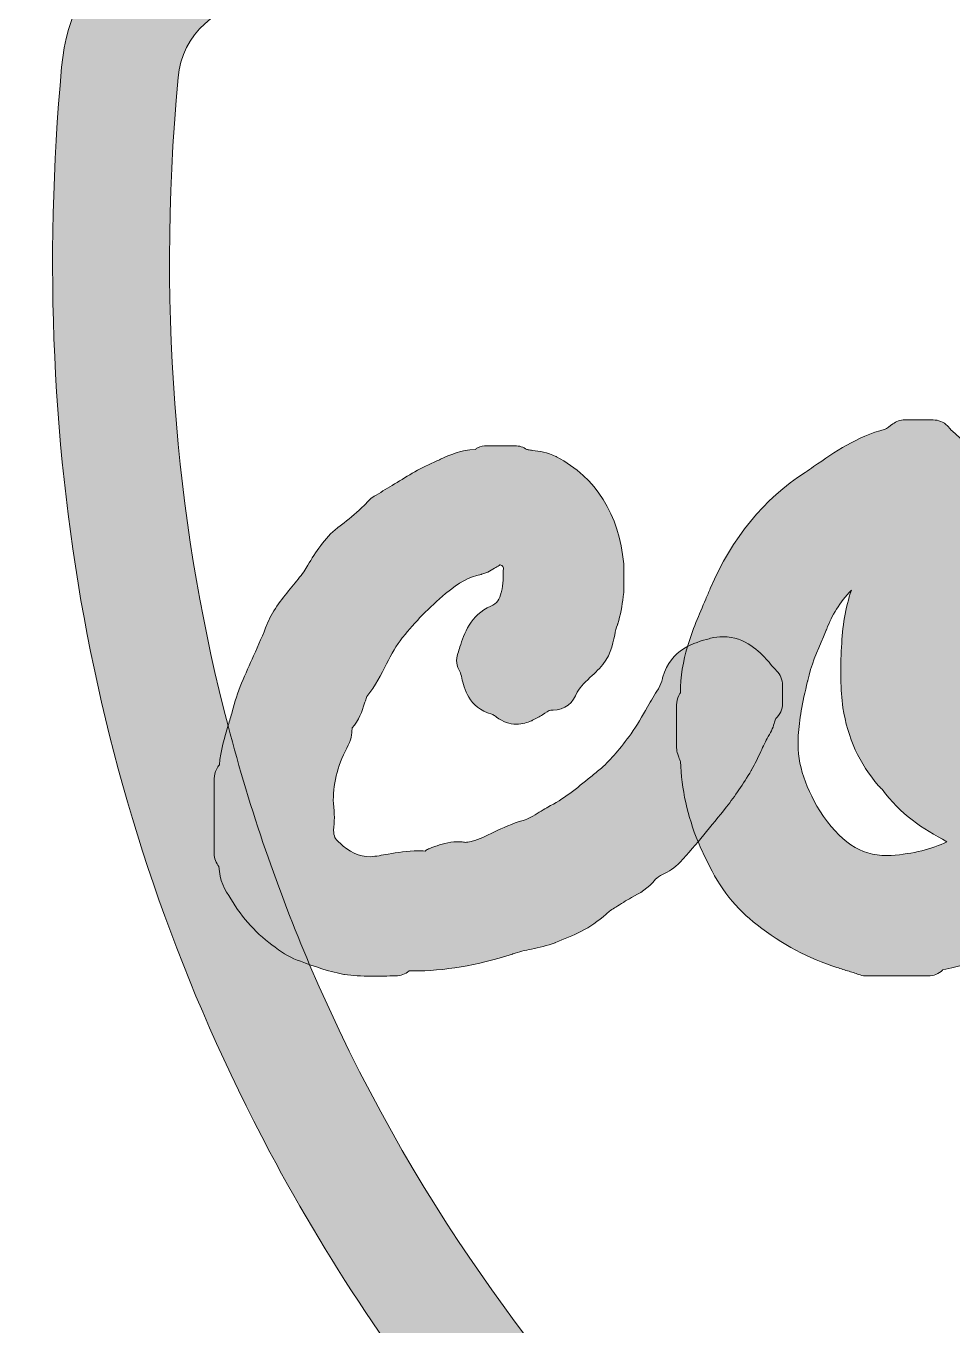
# Model space of a CAD drawing. Extents: x 44 to 1106, y -676 to 31.
# Drawn here: x 434.3 to 513.9, y -246.3 to -134.6 of the extents above; entities that cross this region are included whole.
import ezdxf

# ---------------------------------------------------------------- set-up
doc = ezdxf.new("R2010")
doc.units = 0
doc.header["$MEASUREMENT"] = 0
doc.layers.add('Layer 1', color=7, linetype='Continuous', lineweight=0)

# ---------------------------------------------------------------- blocks, each defined once
blk = doc.blocks.new('Block_3')
at = {"layer": 'Layer 1', "true_color": 0x9c6637, "transparency": 33554687}
h = blk.add_hatch(color=25, dxfattribs=at)
h.dxf.hatch_style = 2
edge = h.paths.add_edge_path()
edge.add_spline(control_points=[(692.61, -151.49), (692.59, -152.72), (692.55, -153.96), (692.5, -155.2), (692.32, -159.66), (691.99, -164.15), (691.53, -168.56), (691.52, -168.61), (691.52, -168.66), (691.51, -168.72), (691.4, -169.78), (691.28, -170.85), (691.14, -171.91), (690.89, -174), (690.61, -176.06), (690.3, -178.09), (689.23, -185.11), (687.79, -192.05), (686.02, -198.7), (686, -198.76), (685.99, -198.8), (685.98, -198.86), (683.78, -207.08), (681.03, -215.01), (677.81, -222.49), (677.39, -223.46), (676.96, -224.43), (676.52, -225.4), (675.44, -227.77), (674.28, -230.14), (673.09, -232.44), (672.94, -232.72), (672.79, -233.01), (672.64, -233.29), (670.3, -237.75), (667.74, -242.07), (665, -246.19), (664.19, -247.41), (663.37, -248.61), (662.53, -249.8), (660.72, -252.34), (658.82, -254.85), (656.87, -257.23), (656.81, -257.31), (656.74, -257.39), (656.68, -257.47), (656.59, -257.58), (656.5, -257.69), (656.4, -257.8), (655.65, -258.72), (654.87, -259.65), (654.07, -260.57), (653.76, -260.92), (653.32, -261.14), (652.85, -261.16), (649.57, -261.34), (646.52, -261.49), (643.52, -261.64), (643.49, -261.64), (643.46, -261.64), (643.43, -261.64), (642.75, -261.64), (642.13, -261.25), (641.85, -260.63), (641.55, -259.98), (641.68, -259.22), (642.18, -258.7), (642.34, -258.53), (642.5, -258.37), (642.65, -258.2), (645.17, -255.54), (647.61, -252.75), (649.89, -249.88), (655.64, -242.68), (660.72, -234.71), (665, -226.19), (667.99, -220.24), (670.63, -213.94), (672.89, -207.37), (672.89, -207.37), (672.89, -207.37), (672.89, -207.37), (674.14, -203.72), (675.28, -199.98), (676.3, -196.18), (677.03, -193.45), (677.7, -190.67), (678.3, -187.86), (679.76, -181.09), (680.87, -174.1), (681.59, -167), (682.77, -155.47), (682.74, -145.66), (682.5, -139.46), (682.34, -135.59), (679.19, -132.55), (675.32, -132.55), (675.32, -132.55), (454.53, -132.55), (454.53, -132.55), (450.79, -132.55), (447.72, -135.34), (447.39, -139.04), (445.48, -160.15), (447.49, -178.69), (451.69, -194.71), (453.62, -202.08), (456.01, -208.92), (458.7, -215.23), (467.42, -235.71), (479.23, -250.6), (488.31, -259.99), (488.47, -260.15), (488.63, -260.32), (488.8, -260.49), (489.29, -261), (489.43, -261.75), (489.14, -262.4), (488.87, -263.04), (488.24, -263.44), (487.55, -263.44), (487.55, -263.44), (487.5, -263.44), (487.5, -263.44), (484.71, -263.35), (481.7, -263.26), (478.29, -263.13), (477.81, -263.12), (477.36, -262.91), (477.05, -262.55), (476.15, -261.55), (475.27, -260.54), (474.41, -259.51), (467.03, -250.81), (460.61, -241.34), (455.28, -231.32), (440.35, -203.26), (434.33, -171.9), (437.39, -138.13), (438.19, -129.23), (445.56, -122.51), (454.53, -122.51), (454.53, -122.51), (675.32, -122.51), (675.32, -122.51), (684.61, -122.51), (692.17, -129.79), (692.53, -139.07), (692.69, -143.12), (692.72, -147.29), (692.61, -151.49)], knot_values=[0, 0, 0, 0, 1, 1, 1, 2, 2, 2, 3, 3, 3, 4, 4, 4, 5, 5, 5, 6, 6, 6, 7, 7, 7, 8, 8, 8, 9, 9, 9, 10, 10, 10, 11, 11, 11, 12, 12, 12, 13, 13, 13, 14, 14, 14, 15, 15, 15, 16, 16, 16, 17, 17, 17, 18, 18, 18, 19, 19, 19, 20, 20, 20, 21, 21, 21, 22, 22, 22, 23, 23, 23, 24, 24, 24, 25, 25, 25, 26, 26, 26, 27, 27, 27, 28, 28, 28, 29, 29, 29, 30, 30, 30, 31, 31, 31, 32, 32, 32, 33, 33, 33, 34, 34, 34, 35, 35, 35, 36, 36, 36, 37, 37, 37, 38, 38, 38, 39, 39, 39, 40, 40, 40, 41, 41, 41, 42, 42, 42, 43, 43, 43, 44, 44, 44, 45, 45, 45, 46, 46, 46, 47, 47, 47, 48, 48, 48, 49, 49, 49, 50, 50, 50, 50], degree=3, periodic=0)
h = blk.add_hatch(color=25, dxfattribs=at)
h.dxf.hatch_style = 2
edge = h.paths.add_edge_path()
edge.add_spline(control_points=[(521.01, -192.1), (520.7, -193.61), (520.42, -195.06), (519.9, -196.37), (519.83, -196.35), (519.76, -196.33), (519.71, -196.31), (519.59, -196.28), (519.48, -196.25), (519.37, -196.21), (517.53, -195.45), (516.1, -194.05), (514.88, -191.81), (514.86, -191.71), (514.83, -191.63), (514.81, -191.56), (514.33, -188.33), (514.86, -185.84), (516.48, -183.72), (516.85, -183.27), (517.25, -182.9), (517.67, -182.62), (517.69, -182.6), (517.7, -182.59), (517.72, -182.58), (517.9, -182.45), (518.06, -182.38), (518.18, -182.38), (518.32, -182.38), (518.53, -182.5), (518.75, -182.72), (518.78, -182.75), (518.82, -182.78), (518.85, -182.82), (520.04, -183.82), (520.64, -184.83), (520.78, -186.1), (520.88, -187.24), (521.19, -188.28), (521.46, -189.2), (521.49, -189.31), (521.52, -189.42), (521.56, -189.54), (521.34, -190.4), (521.17, -191.26), (521.01, -192.1)], knot_values=[0, 0, 0, 0, 1, 1, 1, 2, 2, 2, 3, 3, 3, 4, 4, 4, 5, 5, 5, 6, 6, 6, 7, 7, 7, 8, 8, 8, 9, 9, 9, 10, 10, 10, 11, 11, 11, 12, 12, 12, 13, 13, 13, 14, 14, 14, 15, 15, 15, 15], degree=3, periodic=0)
edge = h.paths.add_edge_path()
edge.add_spline(control_points=[(508.66, -205.85), (508.53, -205.86), (508.41, -205.86), (508.29, -205.86), (506.01, -205.86), (504.24, -204.67), (502.54, -202.03), (501.13, -199.75), (500.52, -197.64), (500.68, -195.54), (500.77, -194.18), (501.01, -192.78), (501.48, -190.89), (501.49, -190.87), (501.49, -190.84), (501.5, -190.81), (501.74, -189.6), (502.3, -188.31), (502.84, -187.07), (502.84, -187.07), (503.08, -186.51), (503.08, -186.51), (503.09, -186.48), (503.11, -186.44), (503.12, -186.42), (503.55, -185.22), (504.24, -184.13), (505.24, -183.07), (504.74, -184.57), (504.46, -186.2), (504.4, -187.95), (504.27, -189.85), (504.31, -191.6), (504.52, -193.16), (504.91, -195.73), (505.93, -197.98), (507.57, -199.86), (507.6, -199.89), (507.63, -199.92), (507.65, -199.94), (507.74, -200.03), (507.83, -200.1), (507.89, -200.16), (509.4, -202.3), (511.41, -203.56), (513.45, -204.67), (512.15, -205.32), (510.58, -205.7), (508.66, -205.85)], knot_values=[0, 0, 0, 0, 1, 1, 1, 2, 2, 2, 3, 3, 3, 4, 4, 4, 5, 5, 5, 6, 6, 6, 7, 7, 7, 8, 8, 8, 9, 9, 9, 10, 10, 10, 11, 11, 11, 12, 12, 12, 13, 13, 13, 14, 14, 14, 15, 15, 15, 16, 16, 16, 16], degree=3, periodic=0)
edge = h.paths.add_edge_path()
edge.add_spline(control_points=[(546.65, -189.75), (546.13, -187.91), (544.69, -186.46), (542.8, -185.85), (542.79, -185.85), (542.78, -185.85), (542.77, -185.85), (542.4, -185.73), (542.02, -185.68), (541.64, -185.68), (540.77, -185.68), (540.03, -185.97), (539.46, -186.29), (539.16, -186.46), (538.91, -186.63), (538.71, -186.77), (538.09, -187.13), (537.55, -187.7), (537.16, -188.46), (536.02, -190.31), (534.33, -191.73), (532.55, -193.22), (532.29, -193.44), (532.03, -193.66), (531.77, -193.88), (531.7, -193.94), (531.62, -193.99), (531.54, -194.04), (531.71, -193.23), (531.74, -192.37), (531.5, -191.43), (531.36, -190.77), (531.44, -190), (531.53, -189.18), (531.54, -189.16), (531.54, -189.13), (531.54, -189.1), (531.76, -185.62), (530.61, -182.62), (529.5, -179.71), (529.5, -179.71), (529.21, -178.97), (529.21, -178.97), (529.16, -178.83), (529.09, -178.69), (529, -178.57), (526.58, -175.2), (523.65, -172.09), (518.6, -172.09), (517.83, -172.09), (517.01, -172.17), (516.17, -172.31), (515.85, -171.17), (514.99, -170.37), (514.43, -169.86), (514.29, -169.74), (514.15, -169.61), (514.02, -169.48), (513.95, -169.41), (513.87, -169.35), (513.79, -169.29), (513.72, -169.2), (513.62, -169.08), (513.49, -168.95), (513.17, -168.62), (512.72, -168.44), (512.26, -168.44), (512.26, -168.44), (509.83, -168.44), (509.83, -168.44), (509.46, -168.44), (509.09, -168.56), (508.79, -168.79), (508.58, -168.95), (508.25, -169.19), (508.13, -169.24), (505.71, -169.87), (503.83, -171.18), (502, -172.45), (501.76, -172.62), (501.51, -172.79), (501.27, -172.96), (497.73, -175.22), (494.99, -178.57), (493.12, -182.92), (492.99, -183.23), (492.86, -183.53), (492.73, -183.84), (492.16, -185.16), (491.58, -186.49), (491.16, -187.91), (490.79, -189.16), (490.55, -190.48), (490.55, -191.89), (490.5, -191.96), (490.46, -192.04), (490.42, -192.12), (490.3, -192.36), (490.23, -192.63), (490.23, -192.9), (490.23, -192.9), (490.23, -196.6), (490.23, -196.6), (490.23, -196.79), (490.27, -196.97), (490.32, -197.15), (490.36, -197.26), (490.41, -197.38), (490.46, -197.51), (490.49, -197.59), (490.53, -197.7), (490.56, -197.77), (490.65, -200.16), (491.16, -202.47), (492.07, -204.68), (492.3, -205.24), (492.56, -205.8), (492.85, -206.35), (493.93, -208.65), (495.34, -210.44), (497.14, -211.81), (499.27, -213.47), (501.59, -214.71), (504, -215.47), (504.33, -215.59), (504.69, -215.69), (505.04, -215.8), (505.37, -215.9), (505.7, -216.01), (506.01, -216.11), (506.18, -216.17), (506.37, -216.2), (506.56, -216.2), (506.56, -216.2), (511.84, -216.2), (511.84, -216.2), (512.3, -216.2), (512.74, -216.01), (513.07, -215.69), (513.08, -215.68), (513.09, -215.67), (513.09, -215.66), (517.36, -214.91), (521.21, -212.66), (524.54, -208.97), (524.57, -208.94), (524.59, -208.91), (524.61, -208.88), (524.66, -208.85), (524.75, -208.78), (524.82, -208.73), (525.16, -208.5), (525.66, -208.14), (525.97, -207.52), (526, -207.46), (526.03, -207.4), (526.05, -207.34), (526.08, -207.24), (526.12, -207.18), (526.14, -207.14), (526.21, -207.12), (526.36, -207.11), (526.63, -207.11), (528.12, -207.11), (529.46, -206.52), (530.65, -206), (530.86, -205.9), (531.08, -205.81), (531.29, -205.72), (532.68, -205.21), (534.02, -204.59), (535.26, -203.98), (535.93, -203.65), (536.57, -203.32), (537.17, -203), (537.22, -202.97), (537.27, -202.94), (537.32, -202.91), (537.98, -202.47), (538.55, -201.95), (539.1, -201.44), (539.47, -201.1), (539.82, -200.78), (540.17, -200.51), (540.23, -200.46), (540.28, -200.41), (540.34, -200.36), (542.16, -198.54), (543.88, -196.82), (545.52, -194.74), (546.73, -193.31), (547.15, -191.49), (546.65, -189.75)], knot_values=[0, 0, 0, 0, 1, 1, 1, 2, 2, 2, 3, 3, 3, 4, 4, 4, 5, 5, 5, 6, 6, 6, 7, 7, 7, 8, 8, 8, 9, 9, 9, 10, 10, 10, 11, 11, 11, 12, 12, 12, 13, 13, 13, 14, 14, 14, 15, 15, 15, 16, 16, 16, 17, 17, 17, 18, 18, 18, 19, 19, 19, 20, 20, 20, 21, 21, 21, 22, 22, 22, 23, 23, 23, 24, 24, 24, 25, 25, 25, 26, 26, 26, 27, 27, 27, 28, 28, 28, 29, 29, 29, 30, 30, 30, 31, 31, 31, 32, 32, 32, 33, 33, 33, 34, 34, 34, 35, 35, 35, 36, 36, 36, 37, 37, 37, 38, 38, 38, 39, 39, 39, 40, 40, 40, 41, 41, 41, 42, 42, 42, 43, 43, 43, 44, 44, 44, 45, 45, 45, 46, 46, 46, 47, 47, 47, 48, 48, 48, 49, 49, 49, 50, 50, 50, 51, 51, 51, 52, 52, 52, 53, 53, 53, 54, 54, 54, 55, 55, 55, 56, 56, 56, 57, 57, 57, 58, 58, 58, 59, 59, 59, 60, 60, 60, 61, 61, 61, 62, 62, 62, 63, 63, 63, 64, 64, 64, 64], degree=3, periodic=0)
h = blk.add_hatch(color=25, dxfattribs=at)
h.dxf.hatch_style = 2
edge = h.paths.add_edge_path()
edge.add_spline(control_points=[(464.03, -216.22), (463.1, -216.22), (462.39, -216.18), (461.7, -216.07), (461.69, -216.07), (461.67, -216.07), (461.65, -216.06), (460.35, -215.83), (459.11, -215.38), (457.9, -214.94), (457.14, -214.68), (456.46, -214.3), (455.75, -213.74), (454.21, -212.66), (452.89, -211.23), (451.94, -209.58), (451.41, -208.83), (450.94, -207.97), (450.91, -206.8), (450.66, -206.5), (450.5, -206.11), (450.5, -205.69), (450.5, -205.69), (450.5, -199.24), (450.5, -199.24), (450.5, -198.97), (450.57, -198.7), (450.69, -198.46), (450.77, -198.3), (450.86, -198.17), (450.95, -198.06), (451.04, -196.82), (451.38, -195.73), (451.7, -194.66), (451.83, -194.26), (451.94, -193.89), (452.04, -193.51), (452.46, -191.82), (453.19, -190.23), (453.88, -188.69), (454.29, -187.79), (454.71, -186.87), (455.05, -185.95), (455.06, -185.92), (455.07, -185.9), (455.08, -185.88), (455.59, -184.7), (456.39, -183.72), (457.17, -182.78), (457.54, -182.33), (457.9, -181.9), (458.19, -181.48), (458.31, -181.29), (458.42, -181.11), (458.54, -180.92), (459.21, -179.83), (459.98, -178.59), (461.09, -177.7), (461.13, -177.67), (461.17, -177.64), (461.21, -177.61), (461.83, -177.2), (462.37, -176.71), (462.94, -176.19), (463.13, -176.02), (463.32, -175.86), (463.51, -175.69), (463.53, -175.66), (463.55, -175.64), (463.56, -175.62), (463.72, -175.43), (463.98, -175.12), (464.41, -174.89), (464.94, -174.59), (465.45, -174.27), (465.99, -173.94), (467.13, -173.24), (468.31, -172.51), (469.63, -171.96), (469.73, -171.92), (469.84, -171.87), (469.95, -171.82), (470.74, -171.45), (471.72, -171.01), (472.91, -170.97), (472.98, -170.93), (473.05, -170.88), (473.13, -170.84), (473.37, -170.72), (473.64, -170.66), (473.91, -170.66), (473.91, -170.66), (476.34, -170.66), (476.34, -170.66), (476.71, -170.66), (477.06, -170.78), (477.35, -170.99), (477.39, -170.99), (477.43, -170.99), (477.47, -171), (477.6, -171.02), (477.74, -171.04), (477.87, -171.06), (478.43, -171.13), (479.12, -171.21), (479.86, -171.58), (479.88, -171.59), (479.89, -171.6), (479.9, -171.6), (483.33, -173.43), (485.28, -176.53), (485.68, -180.8), (485.68, -180.85), (485.68, -180.91), (485.68, -180.96), (485.68, -180.96), (485.68, -183.18), (485.68, -183.18), (485.68, -183.26), (485.68, -183.34), (485.67, -183.42), (485.67, -183.42), (485.64, -183.64), (485.64, -183.64), (485.53, -184.38), (485.41, -185.22), (485.17, -185.95), (485.16, -185.98), (485.15, -186.01), (485.14, -186.04), (485.04, -186.28), (484.98, -186.59), (484.91, -186.93), (484.74, -187.75), (484.5, -188.89), (483.59, -189.8), (483.39, -190), (483.19, -190.19), (482.98, -190.39), (482.44, -190.89), (481.97, -191.34), (481.68, -191.82), (481.41, -192.71), (480.57, -193.37), (479.61, -193.37), (479.55, -193.37), (479.48, -193.37), (479.42, -193.36), (479.3, -193.37), (478.94, -193.6), (478.7, -193.76), (478.45, -193.91), (478.17, -194.09), (477.85, -194.24), (477.81, -194.27), (477.77, -194.29), (477.72, -194.3), (477.43, -194.42), (476.98, -194.58), (476.46, -194.58), (475.86, -194.58), (475.3, -194.38), (474.76, -193.97), (474.71, -193.94), (474.67, -193.9), (474.62, -193.85), (474.57, -193.82), (474.45, -193.76), (474.34, -193.72), (472.35, -193.15), (471.96, -191.45), (471.77, -190.62), (471.73, -190.43), (471.66, -190.14), (471.61, -190.06), (471.3, -189.6), (471.24, -189.02), (471.43, -188.5), (471.49, -188.32), (471.55, -188.13), (471.61, -187.94), (471.97, -186.85), (472.5, -185.19), (474.26, -184.44), (474.8, -184.19), (475.04, -183.88), (475.16, -183.26), (475.17, -183.23), (475.17, -183.21), (475.18, -183.18), (475.33, -182.57), (475.34, -181.88), (475.34, -181.16), (475.3, -180.96), (475.12, -180.9), (475.06, -180.9), (475.05, -180.9), (475.05, -180.9), (475.05, -180.9), (474.95, -180.94), (474.82, -181.03), (474.7, -181.11), (474.38, -181.31), (473.99, -181.57), (473.48, -181.7), (473.46, -181.7), (473.44, -181.7), (473.43, -181.71), (472.42, -181.92), (471.53, -182.4), (470.36, -183.36), (468.99, -184.52), (467.73, -185.82), (466.71, -187.11), (466.7, -187.13), (466.68, -187.15), (466.66, -187.17), (466.14, -187.77), (465.74, -188.56), (465.31, -189.4), (464.85, -190.29), (464.34, -191.29), (463.6, -192.19), (463.58, -192.31), (463.54, -192.44), (463.49, -192.57), (463.46, -192.64), (463.44, -192.7), (463.42, -192.78), (463.2, -193.45), (462.94, -194.28), (462.35, -194.88), (462.35, -194.91), (462.35, -194.95), (462.34, -194.98), (462.32, -195.36), (462.28, -195.99), (461.89, -196.62), (461.07, -198.19), (460.67, -199.84), (460.74, -201.4), (460.85, -202.23), (460.85, -202.96), (460.75, -203.69), (460.77, -204.22), (460.91, -204.44), (461.19, -204.68), (461.23, -204.71), (461.26, -204.74), (461.29, -204.77), (462.08, -205.57), (462.92, -205.94), (463.92, -205.96), (464.41, -205.92), (464.91, -205.83), (465.45, -205.74), (466.25, -205.59), (467.08, -205.45), (468.01, -205.45), (468.21, -205.45), (468.41, -205.45), (468.61, -205.47), (468.7, -205.41), (468.79, -205.35), (468.9, -205.29), (468.98, -205.26), (469.05, -205.23), (469.13, -205.2), (469.23, -205.17), (469.34, -205.13), (469.44, -205.09), (469.96, -204.9), (470.6, -204.67), (471.39, -204.67), (471.57, -204.67), (471.75, -204.68), (471.93, -204.71), (471.98, -204.71), (472.03, -204.72), (472.07, -204.73), (472.17, -204.73), (472.38, -204.68), (472.57, -204.65), (472.57, -204.65), (472.66, -204.63), (472.66, -204.63), (473.28, -204.46), (473.88, -204.16), (474.53, -203.86), (475.3, -203.48), (476.1, -203.1), (477.05, -202.84), (477.44, -202.75), (477.96, -202.42), (478.42, -202.14), (478.64, -202), (478.86, -201.86), (479.07, -201.75), (479.09, -201.73), (479.12, -201.72), (479.15, -201.7), (480.5, -201.03), (481.64, -200.09), (482.85, -199.09), (483.15, -198.84), (483.46, -198.59), (483.77, -198.34), (484.58, -197.61), (485.41, -196.64), (486.32, -195.39), (486.81, -194.67), (487.26, -193.9), (487.73, -193.08), (488.03, -192.57), (488.34, -192.05), (488.66, -191.53), (488.82, -191.2), (488.95, -190.94), (489, -190.66), (489.01, -190.61), (489.02, -190.57), (489.04, -190.52), (489.72, -188.13), (491.79, -187.56), (493.03, -187.23), (493.03, -187.23), (493.13, -187.2), (493.14, -187.2), (493.5, -187.11), (493.86, -187.06), (494.21, -187.06), (496.16, -187.06), (497.44, -188.45), (497.89, -188.96), (498.09, -189.16), (498.26, -189.36), (498.42, -189.55), (498.56, -189.71), (498.7, -189.87), (498.81, -189.98), (499.13, -190.31), (499.32, -190.75), (499.32, -191.21), (499.32, -191.21), (499.32, -192.79), (499.32, -192.79), (499.32, -193.29), (499.11, -193.76), (498.74, -194.09), (498.72, -194.15), (498.68, -194.29), (498.65, -194.39), (498.54, -194.73), (498.41, -195.19), (498.09, -195.64), (497.88, -196.04), (497.67, -196.47), (497.46, -196.92), (497.21, -197.44), (496.96, -197.98), (496.67, -198.5), (496.66, -198.52), (496.65, -198.53), (496.64, -198.55), (495.93, -199.74), (495.25, -200.73), (494.51, -201.68), (494.51, -201.69), (494.5, -201.7), (494.49, -201.71), (493.23, -203.28), (491.93, -204.9), (490.53, -206.42), (490.07, -206.95), (489.51, -207.24), (489.06, -207.47), (488.77, -207.62), (488.51, -207.75), (488.41, -207.89), (487.83, -208.68), (487.02, -209.11), (486.36, -209.46), (486.11, -209.6), (485.86, -209.73), (485.7, -209.85), (485.68, -209.86), (485.67, -209.87), (485.65, -209.88), (485.44, -210.02), (485.22, -210.16), (485.01, -210.28), (484.7, -210.48), (484.37, -210.68), (484.22, -210.83), (484.2, -210.85), (484.18, -210.87), (484.16, -210.88), (482.8, -212.13), (481.33, -212.75), (479.81, -213.33), (479.8, -213.34), (479.79, -213.34), (479.78, -213.34), (479.09, -213.6), (478.42, -213.74), (477.76, -213.89), (477.2, -214.01), (476.66, -214.12), (476.19, -214.3), (476.17, -214.3), (476.15, -214.31), (476.13, -214.32), (473.06, -215.3), (470.26, -215.77), (467.57, -215.77), (467.46, -215.77), (467.35, -215.77), (467.24, -215.76), (466.92, -216.04), (466.52, -216.2), (466.09, -216.2), (465.75, -216.2), (465.42, -216.2), (465.09, -216.21), (464.73, -216.22), (464.38, -216.22), (464.03, -216.22)], knot_values=[0, 0, 0, 0, 1, 1, 1, 2, 2, 2, 3, 3, 3, 4, 4, 4, 5, 5, 5, 6, 6, 6, 7, 7, 7, 8, 8, 8, 9, 9, 9, 10, 10, 10, 11, 11, 11, 12, 12, 12, 13, 13, 13, 14, 14, 14, 15, 15, 15, 16, 16, 16, 17, 17, 17, 18, 18, 18, 19, 19, 19, 20, 20, 20, 21, 21, 21, 22, 22, 22, 23, 23, 23, 24, 24, 24, 25, 25, 25, 26, 26, 26, 27, 27, 27, 28, 28, 28, 29, 29, 29, 30, 30, 30, 31, 31, 31, 32, 32, 32, 33, 33, 33, 34, 34, 34, 35, 35, 35, 36, 36, 36, 37, 37, 37, 38, 38, 38, 39, 39, 39, 40, 40, 40, 41, 41, 41, 42, 42, 42, 43, 43, 43, 44, 44, 44, 45, 45, 45, 46, 46, 46, 47, 47, 47, 48, 48, 48, 49, 49, 49, 50, 50, 50, 51, 51, 51, 52, 52, 52, 53, 53, 53, 54, 54, 54, 55, 55, 55, 56, 56, 56, 57, 57, 57, 58, 58, 58, 59, 59, 59, 60, 60, 60, 61, 61, 61, 62, 62, 62, 63, 63, 63, 64, 64, 64, 65, 65, 65, 66, 66, 66, 67, 67, 67, 68, 68, 68, 69, 69, 69, 70, 70, 70, 71, 71, 71, 72, 72, 72, 73, 73, 73, 74, 74, 74, 75, 75, 75, 76, 76, 76, 77, 77, 77, 78, 78, 78, 79, 79, 79, 80, 80, 80, 81, 81, 81, 82, 82, 82, 83, 83, 83, 84, 84, 84, 85, 85, 85, 86, 86, 86, 87, 87, 87, 88, 88, 88, 89, 89, 89, 90, 90, 90, 91, 91, 91, 92, 92, 92, 93, 93, 93, 94, 94, 94, 95, 95, 95, 96, 96, 96, 97, 97, 97, 98, 98, 98, 99, 99, 99, 100, 100, 100, 101, 101, 101, 102, 102, 102, 103, 103, 103, 104, 104, 104, 105, 105, 105, 106, 106, 106, 107, 107, 107, 108, 108, 108, 109, 109, 109, 110, 110, 110, 111, 111, 111, 112, 112, 112, 113, 113, 113, 114, 114, 114, 115, 115, 115, 116, 116, 116, 117, 117, 117, 118, 118, 118, 119, 119, 119, 120, 120, 120, 121, 121, 121, 122, 122, 122, 123, 123, 123, 124, 124, 124, 125, 125, 125, 126, 126, 126, 127, 127, 127, 128, 128, 128, 129, 129, 129, 130, 130, 130, 131, 131, 131, 132, 132, 132, 133, 133, 133, 134, 134, 134, 135, 135, 135, 136, 136, 136, 137, 137, 137, 138, 138, 138, 139, 139, 139, 140, 140, 140, 141, 141, 141, 142, 142, 142, 142], degree=3, periodic=0)
at = {"layer": 'Layer 1'}
for points, knots in [([(692.61, -151.49), (692.59, -152.72), (692.55, -153.96), (692.5, -155.2), (692.32, -159.66), (691.99, -164.15), (691.53, -168.56), (691.52, -168.61), (691.52, -168.66), (691.51, -168.72), (691.4, -169.78), (691.28, -170.85), (691.14, -171.91), (690.89, -174), (690.61, -176.06), (690.3, -178.09), (689.23, -185.11), (687.79, -192.05), (686.02, -198.7), (686, -198.76), (685.99, -198.8), (685.98, -198.86), (683.78, -207.08), (681.03, -215.01), (677.81, -222.49), (677.39, -223.46), (676.96, -224.43), (676.52, -225.4), (675.44, -227.77), (674.28, -230.14), (673.09, -232.44), (672.94, -232.72), (672.79, -233.01), (672.64, -233.29), (670.3, -237.75), (667.74, -242.07), (665, -246.19), (664.19, -247.41), (663.37, -248.61), (662.53, -249.8), (660.72, -252.34), (658.82, -254.85), (656.87, -257.23), (656.81, -257.31), (656.74, -257.39), (656.68, -257.47), (656.59, -257.58), (656.5, -257.69), (656.4, -257.8), (655.65, -258.72), (654.87, -259.65), (654.07, -260.57), (653.76, -260.92), (653.32, -261.14), (652.85, -261.16), (649.57, -261.34), (646.52, -261.49), (643.52, -261.64), (643.49, -261.64), (643.46, -261.64), (643.43, -261.64), (642.75, -261.64), (642.13, -261.25), (641.85, -260.63), (641.55, -259.98), (641.68, -259.22), (642.18, -258.7), (642.34, -258.53), (642.5, -258.37), (642.65, -258.2), (645.17, -255.54), (647.61, -252.75), (649.89, -249.88), (655.64, -242.68), (660.72, -234.71), (665, -226.19), (667.99, -220.24), (670.63, -213.94), (672.89, -207.37), (672.89, -207.37), (672.89, -207.37), (672.89, -207.37), (674.14, -203.72), (675.28, -199.98), (676.3, -196.18), (677.03, -193.45), (677.7, -190.67), (678.3, -187.86), (679.76, -181.09), (680.87, -174.1), (681.59, -167), (682.77, -155.47), (682.74, -145.66), (682.5, -139.46), (682.34, -135.59), (679.19, -132.55), (675.32, -132.55), (675.32, -132.55), (454.53, -132.55), (454.53, -132.55), (450.79, -132.55), (447.72, -135.34), (447.39, -139.04), (445.48, -160.15), (447.49, -178.69), (451.69, -194.71), (453.62, -202.08), (456.01, -208.92), (458.7, -215.23), (467.42, -235.71), (479.23, -250.6), (488.31, -259.99), (488.47, -260.15), (488.63, -260.32), (488.8, -260.49), (489.29, -261), (489.43, -261.75), (489.14, -262.4), (488.87, -263.04), (488.24, -263.44), (487.55, -263.44), (487.55, -263.44), (487.5, -263.44), (487.5, -263.44), (484.71, -263.35), (481.7, -263.26), (478.29, -263.13), (477.81, -263.12), (477.36, -262.91), (477.05, -262.55), (476.15, -261.55), (475.27, -260.54), (474.41, -259.51), (467.03, -250.81), (460.61, -241.34), (455.28, -231.32), (440.35, -203.26), (434.33, -171.9), (437.39, -138.13), (438.19, -129.23), (445.56, -122.51), (454.53, -122.51), (454.53, -122.51), (675.32, -122.51), (675.32, -122.51), (684.61, -122.51), (692.17, -129.79), (692.53, -139.07), (692.69, -143.12), (692.72, -147.29), (692.61, -151.49)], [0, 0, 0, 0, 1, 1, 1, 2, 2, 2, 3, 3, 3, 4, 4, 4, 5, 5, 5, 6, 6, 6, 7, 7, 7, 8, 8, 8, 9, 9, 9, 10, 10, 10, 11, 11, 11, 12, 12, 12, 13, 13, 13, 14, 14, 14, 15, 15, 15, 16, 16, 16, 17, 17, 17, 18, 18, 18, 19, 19, 19, 20, 20, 20, 21, 21, 21, 22, 22, 22, 23, 23, 23, 24, 24, 24, 25, 25, 25, 26, 26, 26, 27, 27, 27, 28, 28, 28, 29, 29, 29, 30, 30, 30, 31, 31, 31, 32, 32, 32, 33, 33, 33, 34, 34, 34, 35, 35, 35, 36, 36, 36, 37, 37, 37, 38, 38, 38, 39, 39, 39, 40, 40, 40, 41, 41, 41, 42, 42, 42, 43, 43, 43, 44, 44, 44, 45, 45, 45, 46, 46, 46, 47, 47, 47, 48, 48, 48, 49, 49, 49, 50, 50, 50, 50]), ([(546.65, -189.75), (546.13, -187.91), (544.69, -186.46), (542.8, -185.85), (542.79, -185.85), (542.78, -185.85), (542.77, -185.85), (542.4, -185.73), (542.02, -185.68), (541.64, -185.68), (540.77, -185.68), (540.03, -185.97), (539.46, -186.29), (539.16, -186.46), (538.91, -186.63), (538.71, -186.77), (538.09, -187.13), (537.55, -187.7), (537.16, -188.46), (536.02, -190.31), (534.33, -191.73), (532.55, -193.22), (532.29, -193.44), (532.03, -193.66), (531.77, -193.88), (531.7, -193.94), (531.62, -193.99), (531.54, -194.04), (531.71, -193.23), (531.74, -192.37), (531.5, -191.43), (531.36, -190.77), (531.44, -190), (531.53, -189.18), (531.54, -189.16), (531.54, -189.13), (531.54, -189.1), (531.76, -185.62), (530.61, -182.62), (529.5, -179.71), (529.5, -179.71), (529.21, -178.97), (529.21, -178.97), (529.16, -178.83), (529.09, -178.69), (529, -178.57), (526.58, -175.2), (523.65, -172.09), (518.6, -172.09), (517.83, -172.09), (517.01, -172.17), (516.17, -172.31), (515.85, -171.17), (514.99, -170.37), (514.43, -169.86), (514.29, -169.74), (514.15, -169.61), (514.02, -169.48), (513.95, -169.41), (513.87, -169.35), (513.79, -169.29), (513.72, -169.2), (513.62, -169.08), (513.49, -168.95), (513.17, -168.62), (512.72, -168.44), (512.26, -168.44), (512.26, -168.44), (509.83, -168.44), (509.83, -168.44), (509.46, -168.44), (509.09, -168.56), (508.79, -168.79), (508.58, -168.95), (508.25, -169.19), (508.13, -169.24), (505.71, -169.87), (503.83, -171.18), (502, -172.45), (501.76, -172.62), (501.51, -172.79), (501.27, -172.96), (497.73, -175.22), (494.99, -178.57), (493.12, -182.92), (492.99, -183.23), (492.86, -183.53), (492.73, -183.84), (492.16, -185.16), (491.58, -186.49), (491.16, -187.91), (490.79, -189.16), (490.55, -190.48), (490.55, -191.89), (490.5, -191.96), (490.46, -192.04), (490.42, -192.12), (490.3, -192.36), (490.23, -192.63), (490.23, -192.9), (490.23, -192.9), (490.23, -196.6), (490.23, -196.6), (490.23, -196.79), (490.27, -196.97), (490.32, -197.15), (490.36, -197.26), (490.41, -197.38), (490.46, -197.51), (490.49, -197.59), (490.53, -197.7), (490.56, -197.77), (490.65, -200.16), (491.16, -202.47), (492.07, -204.68), (492.3, -205.24), (492.56, -205.8), (492.85, -206.35), (493.93, -208.65), (495.34, -210.44), (497.14, -211.81), (499.27, -213.47), (501.59, -214.71), (504, -215.47), (504.33, -215.59), (504.69, -215.69), (505.04, -215.8), (505.37, -215.9), (505.7, -216.01), (506.01, -216.11), (506.18, -216.17), (506.37, -216.2), (506.56, -216.2), (506.56, -216.2), (511.84, -216.2), (511.84, -216.2), (512.3, -216.2), (512.74, -216.01), (513.07, -215.69), (513.08, -215.68), (513.09, -215.67), (513.09, -215.66), (517.36, -214.91), (521.21, -212.66), (524.54, -208.97), (524.57, -208.94), (524.59, -208.91), (524.61, -208.88), (524.66, -208.85), (524.75, -208.78), (524.82, -208.73), (525.16, -208.5), (525.66, -208.14), (525.97, -207.52), (526, -207.46), (526.03, -207.4), (526.05, -207.34), (526.08, -207.24), (526.12, -207.18), (526.14, -207.14), (526.21, -207.12), (526.36, -207.11), (526.63, -207.11), (528.12, -207.11), (529.46, -206.52), (530.65, -206), (530.86, -205.9), (531.08, -205.81), (531.29, -205.72), (532.68, -205.21), (534.02, -204.59), (535.26, -203.98), (535.93, -203.65), (536.57, -203.32), (537.17, -203), (537.22, -202.97), (537.27, -202.94), (537.32, -202.91), (537.98, -202.47), (538.55, -201.95), (539.1, -201.44), (539.47, -201.1), (539.82, -200.78), (540.17, -200.51), (540.23, -200.46), (540.28, -200.41), (540.34, -200.36), (542.16, -198.54), (543.88, -196.82), (545.52, -194.74), (546.73, -193.31), (547.15, -191.49), (546.65, -189.75)], [0, 0, 0, 0, 1, 1, 1, 2, 2, 2, 3, 3, 3, 4, 4, 4, 5, 5, 5, 6, 6, 6, 7, 7, 7, 8, 8, 8, 9, 9, 9, 10, 10, 10, 11, 11, 11, 12, 12, 12, 13, 13, 13, 14, 14, 14, 15, 15, 15, 16, 16, 16, 17, 17, 17, 18, 18, 18, 19, 19, 19, 20, 20, 20, 21, 21, 21, 22, 22, 22, 23, 23, 23, 24, 24, 24, 25, 25, 25, 26, 26, 26, 27, 27, 27, 28, 28, 28, 29, 29, 29, 30, 30, 30, 31, 31, 31, 32, 32, 32, 33, 33, 33, 34, 34, 34, 35, 35, 35, 36, 36, 36, 37, 37, 37, 38, 38, 38, 39, 39, 39, 40, 40, 40, 41, 41, 41, 42, 42, 42, 43, 43, 43, 44, 44, 44, 45, 45, 45, 46, 46, 46, 47, 47, 47, 48, 48, 48, 49, 49, 49, 50, 50, 50, 51, 51, 51, 52, 52, 52, 53, 53, 53, 54, 54, 54, 55, 55, 55, 56, 56, 56, 57, 57, 57, 58, 58, 58, 59, 59, 59, 60, 60, 60, 61, 61, 61, 62, 62, 62, 63, 63, 63, 64, 64, 64, 64]), ([(464.03, -216.22), (463.1, -216.22), (462.39, -216.18), (461.7, -216.07), (461.69, -216.07), (461.67, -216.07), (461.65, -216.06), (460.35, -215.83), (459.11, -215.38), (457.9, -214.94), (457.14, -214.68), (456.46, -214.3), (455.75, -213.74), (454.21, -212.66), (452.89, -211.23), (451.94, -209.58), (451.41, -208.83), (450.94, -207.97), (450.91, -206.8), (450.66, -206.5), (450.5, -206.11), (450.5, -205.69), (450.5, -205.69), (450.5, -199.24), (450.5, -199.24), (450.5, -198.97), (450.57, -198.7), (450.69, -198.46), (450.77, -198.3), (450.86, -198.17), (450.95, -198.06), (451.04, -196.82), (451.38, -195.73), (451.7, -194.66), (451.83, -194.26), (451.94, -193.89), (452.04, -193.51), (452.46, -191.82), (453.19, -190.23), (453.88, -188.69), (454.29, -187.79), (454.71, -186.87), (455.05, -185.95), (455.06, -185.92), (455.07, -185.9), (455.08, -185.88), (455.59, -184.7), (456.39, -183.72), (457.17, -182.78), (457.54, -182.33), (457.9, -181.9), (458.19, -181.48), (458.31, -181.29), (458.42, -181.11), (458.54, -180.92), (459.21, -179.83), (459.98, -178.59), (461.09, -177.7), (461.13, -177.67), (461.17, -177.64), (461.21, -177.61), (461.83, -177.2), (462.37, -176.71), (462.94, -176.19), (463.13, -176.02), (463.32, -175.86), (463.51, -175.69), (463.53, -175.66), (463.55, -175.64), (463.56, -175.62), (463.72, -175.43), (463.98, -175.12), (464.41, -174.89), (464.94, -174.59), (465.45, -174.27), (465.99, -173.94), (467.13, -173.24), (468.31, -172.51), (469.63, -171.96), (469.73, -171.92), (469.84, -171.87), (469.95, -171.82), (470.74, -171.45), (471.72, -171.01), (472.91, -170.97), (472.98, -170.93), (473.05, -170.88), (473.13, -170.84), (473.37, -170.72), (473.64, -170.66), (473.91, -170.66), (473.91, -170.66), (476.34, -170.66), (476.34, -170.66), (476.71, -170.66), (477.06, -170.78), (477.35, -170.99), (477.39, -170.99), (477.43, -170.99), (477.47, -171), (477.6, -171.02), (477.74, -171.04), (477.87, -171.06), (478.43, -171.13), (479.12, -171.21), (479.86, -171.58), (479.88, -171.59), (479.89, -171.6), (479.9, -171.6), (483.33, -173.43), (485.28, -176.53), (485.68, -180.8), (485.68, -180.85), (485.68, -180.91), (485.68, -180.96), (485.68, -180.96), (485.68, -183.18), (485.68, -183.18), (485.68, -183.26), (485.68, -183.34), (485.67, -183.42), (485.67, -183.42), (485.64, -183.64), (485.64, -183.64), (485.53, -184.38), (485.41, -185.22), (485.17, -185.95), (485.16, -185.98), (485.15, -186.01), (485.14, -186.04), (485.04, -186.28), (484.98, -186.59), (484.91, -186.93), (484.74, -187.75), (484.5, -188.89), (483.59, -189.8), (483.39, -190), (483.19, -190.19), (482.98, -190.39), (482.44, -190.89), (481.97, -191.34), (481.68, -191.82), (481.41, -192.71), (480.57, -193.37), (479.61, -193.37), (479.55, -193.37), (479.48, -193.37), (479.42, -193.36), (479.3, -193.37), (478.94, -193.6), (478.7, -193.76), (478.45, -193.91), (478.17, -194.09), (477.85, -194.24), (477.81, -194.27), (477.77, -194.29), (477.72, -194.3), (477.43, -194.42), (476.98, -194.58), (476.46, -194.58), (475.86, -194.58), (475.3, -194.38), (474.76, -193.97), (474.71, -193.94), (474.67, -193.9), (474.62, -193.85), (474.57, -193.82), (474.45, -193.76), (474.34, -193.72), (472.35, -193.15), (471.96, -191.45), (471.77, -190.62), (471.73, -190.43), (471.66, -190.14), (471.61, -190.06), (471.3, -189.6), (471.24, -189.02), (471.43, -188.5), (471.49, -188.32), (471.55, -188.13), (471.61, -187.94), (471.97, -186.85), (472.5, -185.19), (474.26, -184.44), (474.8, -184.19), (475.04, -183.88), (475.16, -183.26), (475.17, -183.23), (475.17, -183.21), (475.18, -183.18), (475.33, -182.57), (475.34, -181.88), (475.34, -181.16), (475.3, -180.96), (475.12, -180.9), (475.06, -180.9), (475.05, -180.9), (475.05, -180.9), (475.05, -180.9), (474.95, -180.94), (474.82, -181.03), (474.7, -181.11), (474.38, -181.31), (473.99, -181.57), (473.48, -181.7), (473.46, -181.7), (473.44, -181.7), (473.43, -181.71), (472.42, -181.92), (471.53, -182.4), (470.36, -183.36), (468.99, -184.52), (467.73, -185.82), (466.71, -187.11), (466.7, -187.13), (466.68, -187.15), (466.66, -187.17), (466.14, -187.77), (465.74, -188.56), (465.31, -189.4), (464.85, -190.29), (464.34, -191.29), (463.6, -192.19), (463.58, -192.31), (463.54, -192.44), (463.49, -192.57), (463.46, -192.64), (463.44, -192.7), (463.42, -192.78), (463.2, -193.45), (462.94, -194.28), (462.35, -194.88), (462.35, -194.91), (462.35, -194.95), (462.34, -194.98), (462.32, -195.36), (462.28, -195.99), (461.89, -196.62), (461.07, -198.19), (460.67, -199.84), (460.74, -201.4), (460.85, -202.23), (460.85, -202.96), (460.75, -203.69), (460.77, -204.22), (460.91, -204.44), (461.19, -204.68), (461.23, -204.71), (461.26, -204.74), (461.29, -204.77), (462.08, -205.57), (462.92, -205.94), (463.92, -205.96), (464.41, -205.92), (464.91, -205.83), (465.45, -205.74), (466.25, -205.59), (467.08, -205.45), (468.01, -205.45), (468.21, -205.45), (468.41, -205.45), (468.61, -205.47), (468.7, -205.41), (468.79, -205.35), (468.9, -205.29), (468.98, -205.26), (469.05, -205.23), (469.13, -205.2), (469.23, -205.17), (469.34, -205.13), (469.44, -205.09), (469.96, -204.9), (470.6, -204.67), (471.39, -204.67), (471.57, -204.67), (471.75, -204.68), (471.93, -204.71), (471.98, -204.71), (472.03, -204.72), (472.07, -204.73), (472.17, -204.73), (472.38, -204.68), (472.57, -204.65), (472.57, -204.65), (472.66, -204.63), (472.66, -204.63), (473.28, -204.46), (473.88, -204.16), (474.53, -203.86), (475.3, -203.48), (476.1, -203.1), (477.05, -202.84), (477.44, -202.75), (477.96, -202.42), (478.42, -202.14), (478.64, -202), (478.86, -201.86), (479.07, -201.75), (479.09, -201.73), (479.12, -201.72), (479.15, -201.7), (480.5, -201.03), (481.64, -200.09), (482.85, -199.09), (483.15, -198.84), (483.46, -198.59), (483.77, -198.34), (484.58, -197.61), (485.41, -196.64), (486.32, -195.39), (486.81, -194.67), (487.26, -193.9), (487.73, -193.08), (488.03, -192.57), (488.34, -192.05), (488.66, -191.53), (488.82, -191.2), (488.95, -190.94), (489, -190.66), (489.01, -190.61), (489.02, -190.57), (489.04, -190.52), (489.72, -188.13), (491.79, -187.56), (493.03, -187.23), (493.03, -187.23), (493.13, -187.2), (493.14, -187.2), (493.5, -187.11), (493.86, -187.06), (494.21, -187.06), (496.16, -187.06), (497.44, -188.45), (497.89, -188.96), (498.09, -189.16), (498.26, -189.36), (498.42, -189.55), (498.56, -189.71), (498.7, -189.87), (498.81, -189.98), (499.13, -190.31), (499.32, -190.75), (499.32, -191.21), (499.32, -191.21), (499.32, -192.79), (499.32, -192.79), (499.32, -193.29), (499.11, -193.76), (498.74, -194.09), (498.72, -194.15), (498.68, -194.29), (498.65, -194.39), (498.54, -194.73), (498.41, -195.19), (498.09, -195.64), (497.88, -196.04), (497.67, -196.47), (497.46, -196.92), (497.21, -197.44), (496.96, -197.98), (496.67, -198.5), (496.66, -198.52), (496.65, -198.53), (496.64, -198.55), (495.93, -199.74), (495.25, -200.73), (494.51, -201.68), (494.51, -201.69), (494.5, -201.7), (494.49, -201.71), (493.23, -203.28), (491.93, -204.9), (490.53, -206.42), (490.07, -206.95), (489.51, -207.24), (489.06, -207.47), (488.77, -207.62), (488.51, -207.75), (488.41, -207.89), (487.83, -208.68), (487.02, -209.11), (486.36, -209.46), (486.11, -209.6), (485.86, -209.73), (485.7, -209.85), (485.68, -209.86), (485.67, -209.87), (485.65, -209.88), (485.44, -210.02), (485.22, -210.16), (485.01, -210.28), (484.7, -210.48), (484.37, -210.68), (484.22, -210.83), (484.2, -210.85), (484.18, -210.87), (484.16, -210.88), (482.8, -212.13), (481.33, -212.75), (479.81, -213.33), (479.8, -213.34), (479.79, -213.34), (479.78, -213.34), (479.09, -213.6), (478.42, -213.74), (477.76, -213.89), (477.2, -214.01), (476.66, -214.12), (476.19, -214.3), (476.17, -214.3), (476.15, -214.31), (476.13, -214.32), (473.06, -215.3), (470.26, -215.77), (467.57, -215.77), (467.46, -215.77), (467.35, -215.77), (467.24, -215.76), (466.92, -216.04), (466.52, -216.2), (466.09, -216.2), (465.75, -216.2), (465.42, -216.2), (465.09, -216.21), (464.73, -216.22), (464.38, -216.22), (464.03, -216.22)], [0, 0, 0, 0, 1, 1, 1, 2, 2, 2, 3, 3, 3, 4, 4, 4, 5, 5, 5, 6, 6, 6, 7, 7, 7, 8, 8, 8, 9, 9, 9, 10, 10, 10, 11, 11, 11, 12, 12, 12, 13, 13, 13, 14, 14, 14, 15, 15, 15, 16, 16, 16, 17, 17, 17, 18, 18, 18, 19, 19, 19, 20, 20, 20, 21, 21, 21, 22, 22, 22, 23, 23, 23, 24, 24, 24, 25, 25, 25, 26, 26, 26, 27, 27, 27, 28, 28, 28, 29, 29, 29, 30, 30, 30, 31, 31, 31, 32, 32, 32, 33, 33, 33, 34, 34, 34, 35, 35, 35, 36, 36, 36, 37, 37, 37, 38, 38, 38, 39, 39, 39, 40, 40, 40, 41, 41, 41, 42, 42, 42, 43, 43, 43, 44, 44, 44, 45, 45, 45, 46, 46, 46, 47, 47, 47, 48, 48, 48, 49, 49, 49, 50, 50, 50, 51, 51, 51, 52, 52, 52, 53, 53, 53, 54, 54, 54, 55, 55, 55, 56, 56, 56, 57, 57, 57, 58, 58, 58, 59, 59, 59, 60, 60, 60, 61, 61, 61, 62, 62, 62, 63, 63, 63, 64, 64, 64, 65, 65, 65, 66, 66, 66, 67, 67, 67, 68, 68, 68, 69, 69, 69, 70, 70, 70, 71, 71, 71, 72, 72, 72, 73, 73, 73, 74, 74, 74, 75, 75, 75, 76, 76, 76, 77, 77, 77, 78, 78, 78, 79, 79, 79, 80, 80, 80, 81, 81, 81, 82, 82, 82, 83, 83, 83, 84, 84, 84, 85, 85, 85, 86, 86, 86, 87, 87, 87, 88, 88, 88, 89, 89, 89, 90, 90, 90, 91, 91, 91, 92, 92, 92, 93, 93, 93, 94, 94, 94, 95, 95, 95, 96, 96, 96, 97, 97, 97, 98, 98, 98, 99, 99, 99, 100, 100, 100, 101, 101, 101, 102, 102, 102, 103, 103, 103, 104, 104, 104, 105, 105, 105, 106, 106, 106, 107, 107, 107, 108, 108, 108, 109, 109, 109, 110, 110, 110, 111, 111, 111, 112, 112, 112, 113, 113, 113, 114, 114, 114, 115, 115, 115, 116, 116, 116, 117, 117, 117, 118, 118, 118, 119, 119, 119, 120, 120, 120, 121, 121, 121, 122, 122, 122, 123, 123, 123, 124, 124, 124, 125, 125, 125, 126, 126, 126, 127, 127, 127, 128, 128, 128, 129, 129, 129, 130, 130, 130, 131, 131, 131, 132, 132, 132, 133, 133, 133, 134, 134, 134, 135, 135, 135, 136, 136, 136, 137, 137, 137, 138, 138, 138, 139, 139, 139, 140, 140, 140, 141, 141, 141, 142, 142, 142, 142]), ([(508.66, -205.85), (508.53, -205.86), (508.41, -205.86), (508.29, -205.86), (506.01, -205.86), (504.24, -204.67), (502.54, -202.03), (501.13, -199.75), (500.52, -197.64), (500.68, -195.54), (500.77, -194.18), (501.01, -192.78), (501.48, -190.89), (501.49, -190.87), (501.49, -190.84), (501.5, -190.81), (501.74, -189.6), (502.3, -188.31), (502.84, -187.07), (502.84, -187.07), (503.08, -186.51), (503.08, -186.51), (503.09, -186.48), (503.11, -186.44), (503.12, -186.42), (503.55, -185.22), (504.24, -184.13), (505.24, -183.07), (504.74, -184.57), (504.46, -186.2), (504.4, -187.95), (504.27, -189.85), (504.31, -191.6), (504.52, -193.16), (504.91, -195.73), (505.93, -197.98), (507.57, -199.86), (507.6, -199.89), (507.63, -199.92), (507.65, -199.94), (507.74, -200.03), (507.83, -200.1), (507.89, -200.16), (509.4, -202.3), (511.41, -203.56), (513.45, -204.67), (512.15, -205.32), (510.58, -205.7), (508.66, -205.85)], [0, 0, 0, 0, 1, 1, 1, 2, 2, 2, 3, 3, 3, 4, 4, 4, 5, 5, 5, 6, 6, 6, 7, 7, 7, 8, 8, 8, 9, 9, 9, 10, 10, 10, 11, 11, 11, 12, 12, 12, 13, 13, 13, 14, 14, 14, 15, 15, 15, 16, 16, 16, 16])]:
    blk.add_open_spline(points, degree=3, knots=knots, dxfattribs=at)
blk = doc.blocks.new('Block_0')
at = {"layer": 'Layer 1'}
blk.add_blockref('Block_3', (0, 0), dxfattribs=at)

msp = doc.modelspace()

# ---------------------------------------------------------------- block references
at = {"layer": 'Layer 1'}
msp.add_blockref('Block_0', (0, 0), dxfattribs=at)

doc.saveas('drawing.dxf')
